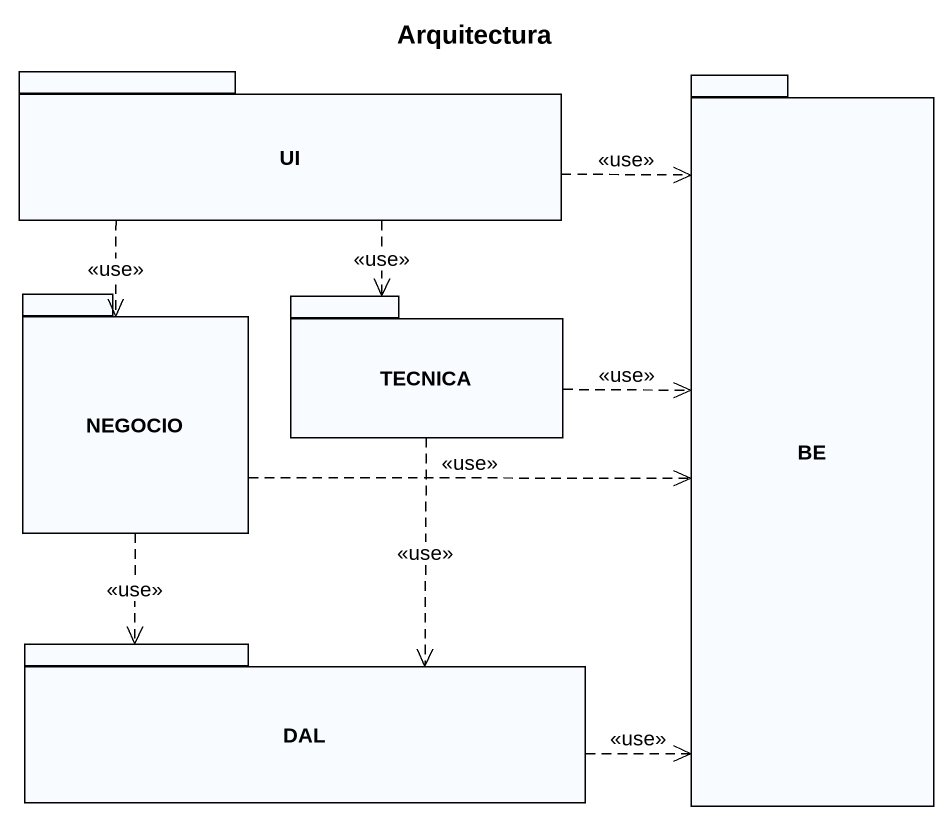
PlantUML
@startuml
title Arquitectura
package UI {
}
package BE {
}
package NEGOCIO {
}
package TECNICA {
}
package DAL {
}
UI .right.> BE : <<use>>
UI ..> NEGOCIO : <<use>>
UI ..> TECNICA : <<use>>
NEGOCIO .right.> BE : <<use>>
NEGOCIO ..> DAL : <<use>>
TECNICA .right.> BE : <<use>>
TECNICA ..> DAL : <<use>>
DAL .right.> BE : <<use>>
@enduml
